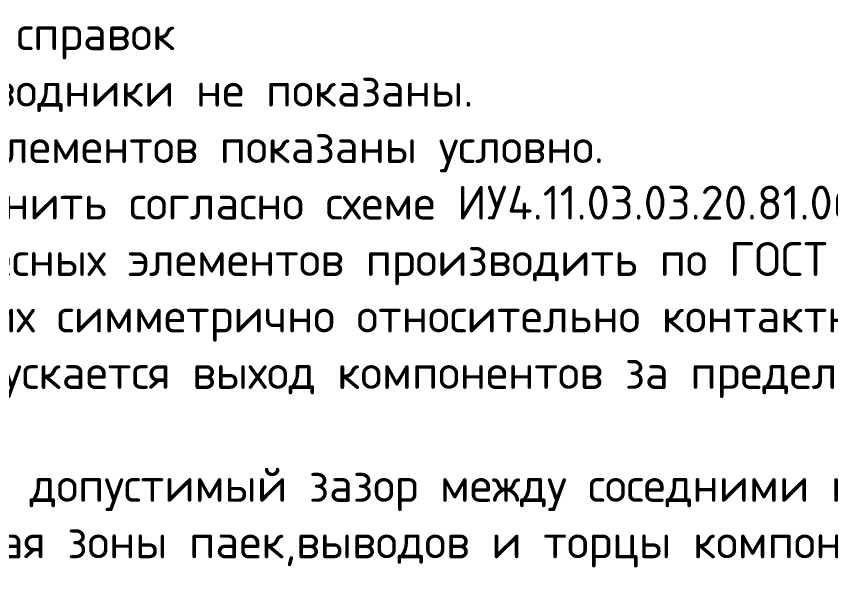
# Model space of a CAD drawing. Header units: millimetres. Extents: x -3633 to 871, y -630 to 261.
# Drawn here: x -1200.3 to -1128.2, y -467.2 to -416.1 of the extents above; entities that cross this region are included whole.
import ezdxf

# ---------------------------------------------------------------- set-up
doc = ezdxf.new("R2010")
doc.units = ezdxf.units.MM
doc.layers.add('Text', color=7, linetype='Continuous', lineweight=18)
doc.styles.add('Main', font='isocpeur.ttf', dxfattribs={"height": 3})

msp = doc.modelspace()

# ---------------------------------------------------------------- texts
at = {"layer": 'Text', "insert": (-1240.751748848523, -416.1014618328845), "char_height": 3, "attachment_point": 1, "style": 'Main'}
msp.add_mtext_dynamic_manual_height_columns('\\pxi-3,l3;1.^I*Размеры для справок \\P2.^IПечатные проводники не показаны. \\P3.^IОбозначение элементов показаны условно. \\P4.^IМонтаж выполнить согласно схеме ИУ4.11.03.03.20.81.06.003 Э3 \\P5.^IУстановку навесных элементов производить по ГОСТ Р МЭК61191-3-2010 класс B, припой п.9,располагая их симметрично относительно контактных площадок. Для компонента типа "чип" допускается выход компонентов за пределы контактной площадки не более 0,05мм. \\P6.^IМинимальный допустимый зазор между соседними компонентами поверхностного монтажа (включая зоны паек,выводов и торцы компонентов) должен быть не менее 0,2мм.\\P7.^IУстановку выводных разъемов осуществлять по ГОСТ Р MJK 61191-3-2010.\\P8.^IПайку КМО производить согласно ГОСТ 23592-96 , припой п.9 . \\P9.^IПОС-61 ГОСТ 21930-76. \\P10.^IПосле сборки изделие промыть в ультразвуковой очистительной ванне со спирто -бензиновой смесью ГОСТ 18300-87 . \\P11.^IПосле сборки записать управляющую программу - ИУ4.11.03.03.20.81.06.016 М в микросхему DD2.\\P12.^IКонтроль паяных соединений производить визуально - оптическим методом по ГОСТ 24715-81 . \\P13.^IОстальные технические требования по ОСТ 4 ГО.070.015-75.', width=182.1475900210371, gutter_width=15, heights=[0], dxfattribs=at)

doc.saveas('drawing.dxf')
